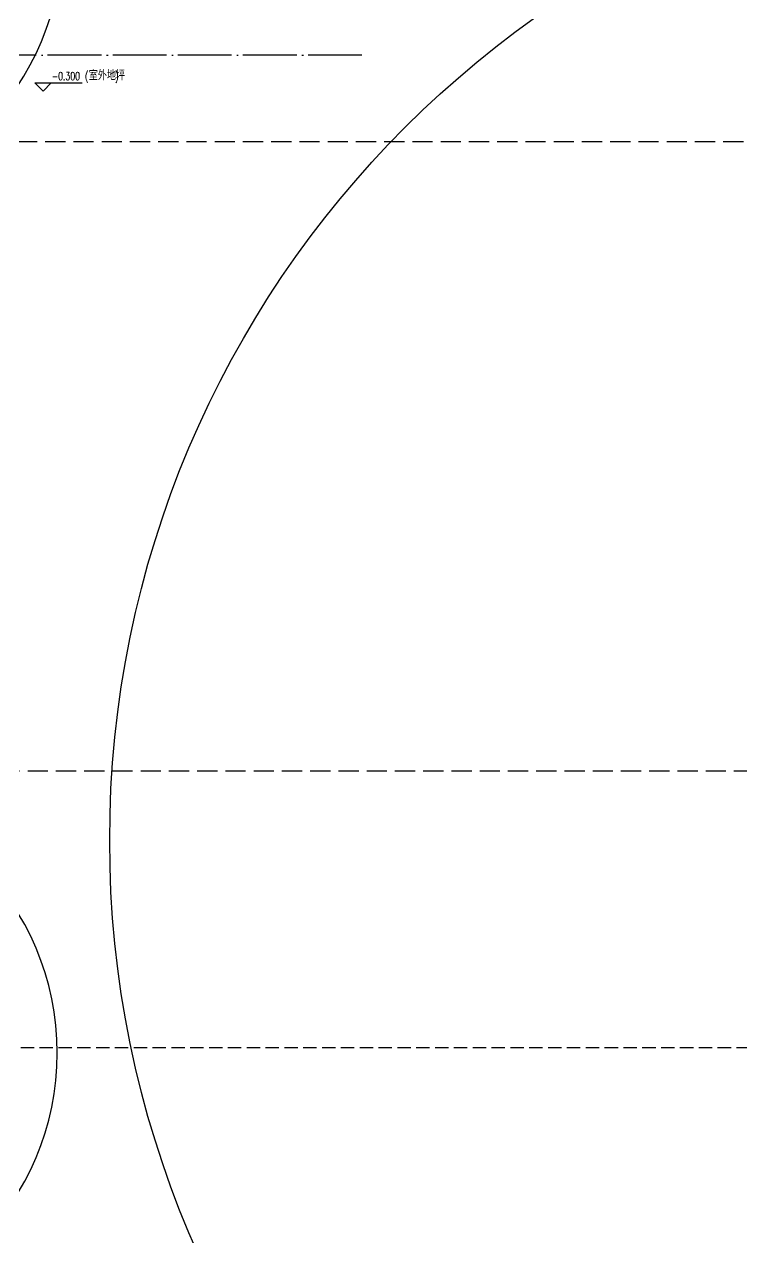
# Model space of a CAD drawing. Extents: x -821772 to -21949, y 506164 to 1049594.
# Drawn here: x -120928 to -94263, y 734747 to 779865 of the extents above; entities that cross this region are included whole.
import ezdxf
from ezdxf.xclip import XClip

# ---------------------------------------------------------------- set-up
doc = ezdxf.new("R2010")
doc.units = 0
doc.header["$LTSCALE"] = 1000
doc.header["$MEASUREMENT"] = 0
doc.header["$XCLIPFRAME"] = 2
doc.linetypes.add('10平面20250807_t3$0$DASH', pattern=[0.35, 0.25, -0.1])
doc.linetypes.add('10平面20250807_t3$0$DOTE', pattern=[2.42, 2, -0.2, 0.02, -0.2])
for name, color, linetype in [('10平面20250807_t3$0$A-AXIS-DOTE', 8, '10平面20250807_t3$0$DOTE'), ('10平面20250807_t3$0$A-LIN-V', 8, 'Continuous'), ('10平面20250807_t3$0$AS-WALL', 8, 'Continuous'), ('10平面20250807_t3$0$DIM_SYMB', 8, 'Continuous'), ('10平面20250807_t3$0$PUB_TEXT', 8, 'Continuous'), ('10平面20250807_t3$0$SB_ZF消火栓', 10, 'Continuous'), ('10平面20250807_t3$0$建-标高', 8, 'Continuous')]:
    doc.layers.add(name, color=color, linetype=linetype)
doc.styles.add('10平面20250807_t3$0$A-STANDARD', font='SIMPLEX', dxfattribs={"bigfont": 'GBCBIG'})

# ---------------------------------------------------------------- blocks, each defined once
blk = doc.blocks.new('10平面20250807_t3$0$dote')
at = {"layer": '10平面20250807_t3$0$A-AXIS-DOTE'}
blk.add_line((112355, -26100), (76282.2, -26100), dxfattribs=at)
at = {"layer": '10平面20250807_t3$0$DIM_SYMB', "linetype": '10平面20250807_t3$0$DASH', "ltscale": 3}
for points in [[(85886.4, -29308.6), (162136.4, -29308.6)], [(-42863.6, -52710.9), (162136.4, -52710.9)]]:
    blk.add_lwpolyline(points, dxfattribs=at)
blk = doc.blocks.new('10平面20250807_t3$0$A$C5D961328')
at = {"layer": '10平面20250807_t3$0$SB_ZF消火栓'}
blk.add_hatch(color=256, dxfattribs=at).paths.add_polyline_path([(0, 40), (700, 40), (700, 240)])
at = {"layer": '10平面20250807_t3$0$A-LIN-V', "ltscale": 500}
blk.add_circle((350, 40), 10001, dxfattribs=at)
at = {"layer": '10平面20250807_t3$0$SB_ZF消火栓'}
for p, q in [((700, 240), (0, 240)), ((0, 240), (0, 40)), ((700, 240), (0, 40)), ((0, 40), (700, 40)), ((700, 240), (700, 40))]:
    blk.add_line(p, q, dxfattribs=at)
at = {"layer": '10平面20250807_t3$0$SB_ZF消火栓', "color": 1}
blk.add_circle((140, 140), 32.5, dxfattribs=at)
blk = doc.blocks.new('10平面20250807_t3$0$234243242332')
at = {"layer": '10平面20250807_t3$0$SB_ZF消火栓', "xscale": -1}
for p in [(-129154, 783080), (-129354, 741580)]:
    blk.add_blockref('10平面20250807_t3$0$A$C5D961328', p, dxfattribs=at)
blk = doc.blocks.new('10平面20250807_t3')
at = {"linetype": '10平面20250807_t3$0$DASH', "ltscale": 2}
blk.add_lwpolyline([(-128061.3, 741820), (-84100, 741820)], dxfattribs=at)
at = {"layer": '10平面20250807_t3$0$建-标高'}
for p, q in [((-120232.1, 777382.9), (-120532.1, 777682.9)), ((-120532.1, 777682.9), (-118772.1, 777682.9)), ((-120232.1, 777382.9), (-119932.1, 777682.9))]:
    blk.add_line(p, q, dxfattribs=at)
at = {"layer": '10平面20250807_t3$0$AS-WALL'}
blk.add_blockref('10平面20250807_t3$0$dote', (-220736.4, 804820), dxfattribs=at)
at = {"layer": '10平面20250807_t3$0$SB_ZF消火栓', "linetype": 'Continuous'}
blk.add_blockref('10平面20250807_t3$0$234243242332', (0, 0), dxfattribs=at)
at = {"layer": '10平面20250807_t3$0$PUB_TEXT', "style": '10平面20250807_t3$0$A-STANDARD', "width": 0.705882}
for s, p in [('-0.300', (-119902.1, 777787.9)), ('(', (-118672.1, 777787.9)), (')', (-117549.1, 777787.9))]:
    blk.add_text(s, height=297.5, dxfattribs=at).set_placement(p)
at = {"layer": '10平面20250807_t3$0$PUB_TEXT', "style": '10平面20250807_t3$0$A-STANDARD'}
blk.add_text('室外地坪', height=337.59, dxfattribs=at).set_placement((-118532.1, 777787.9))

msp = doc.modelspace()

# ---------------------------------------------------------------- block references
at = {"ltscale": 100}
ref = msp.add_blockref('10平面20250807_t3', (0, 0), dxfattribs=at)
XClip(ref).set_block_clipping_path([(-386212.6353242097, 506163.79756496), (-21948.7593967821, 884998.2285294847)])

# ---------------------------------------------------------------- next in the draw order: linework, layer by layer
msp.add_circle((-80254.2, 749520), 37500, dxfattribs=at)

doc.saveas('drawing.dxf')
